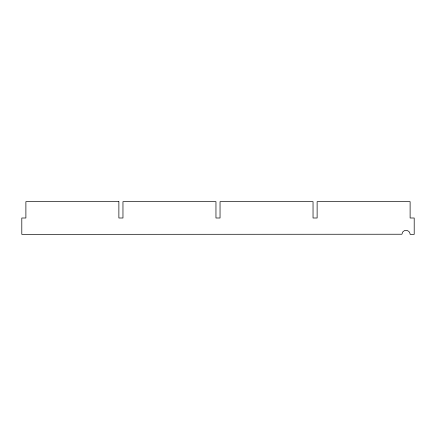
<?xml version="1.0" encoding="UTF-8"?>
<svg xmlns="http://www.w3.org/2000/svg" width="436" height="436" viewBox="0 0 436 436"><rect width="100%" height="100%" fill="white"/><g stroke="black" fill="none" stroke-linecap="round" stroke-linejoin="round"><path stroke-width="0.65" d="M118.875 201.65L25.888 201.65L25.888 218L21.8 218L21.8 234.35L401.938 234.23A4.088 4.088 0 0 1 410.004 233.413L410.096 234.35L414.2 234.35L414.2 218L410.113 218L410.113 201.65L317.125 201.65L317.125 218L313.037 218L313.037 201.65L220.044 201.65L220.044 218L215.956 218L215.956 201.65L122.963 201.65L122.963 218L118.875 218L118.875 201.65"/></g></svg>
